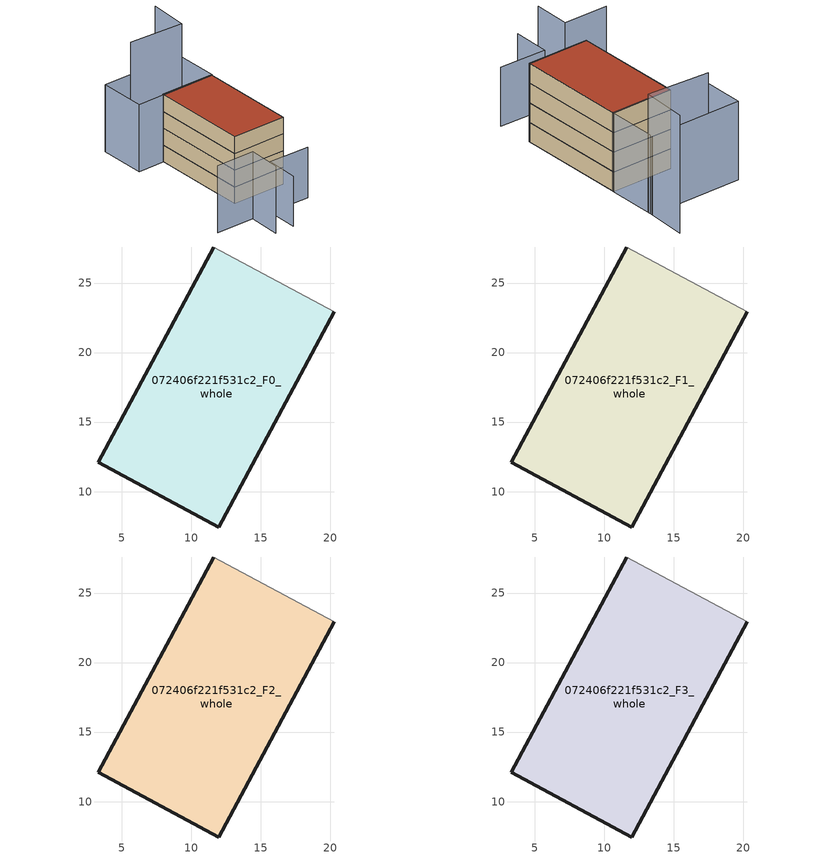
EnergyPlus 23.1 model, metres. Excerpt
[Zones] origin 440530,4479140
072406f221f531c2_F0_whole
 floor ground (EU_floor_Construction): 11.98,7.46 20.29,22.95 11.63,27.59 3.32,12.1 z0
 wall outside (EU_wall_Construction): 20.29,22.95 11.98,7.46 3.32,12.1 11.63,27.59 z0:3
 wall adiabatic (EU_wall_Construction): 11.63,27.59 20.29,22.95 z0:3
072406f221f531c2_F1_whole
 floor to 072406f221f531c2_F0_whole (EU_floor_Construction): 11.98,7.46 20.29,22.95 11.63,27.59 3.32,12.1 z3
 wall outside (EU_wall_Construction): 20.29,22.95 11.98,7.46 3.32,12.1 11.63,27.59 z3:6
 wall adiabatic (EU_wall_Construction): 11.63,27.59 20.29,22.95 z3:6
072406f221f531c2_F2_whole
 floor to 072406f221f531c2_F1_whole (EU_floor_Construction): 11.98,7.46 20.29,22.95 11.63,27.59 3.32,12.1 z6
 wall outside (EU_wall_Construction): 20.29,22.95 11.98,7.46 3.32,12.1 11.63,27.59 z6:9
 wall adiabatic (EU_wall_Construction): 11.63,27.59 20.29,22.95 z6:9
072406f221f531c2_F3_whole
 floor to 072406f221f531c2_F2_whole (EU_floor_Construction): 11.98,7.46 20.29,22.95 11.63,27.59 3.32,12.1 z9
 wall outside (EU_wall_Construction): 20.29,22.95 11.98,7.46 3.32,12.1 11.63,27.59 z9:12
 wall adiabatic (EU_wall_Construction): 11.63,27.59 20.29,22.95 z9:12
 roof outside (EU_roof_Construction): 20.29,22.95 11.98,7.46 3.32,12.1 11.63,27.59 z12
shading: 0.15,0.99 2.98,6 / 2.98,6 9.46,2.34 z0:9; -6.13,11.12 -0.06,7.74 / -0.06,7.74 -2.86,2.73 / 7.18,29.8 11.06,37.02 / 11.06,37.02 24.14,29.99 / 24.14,29.99 20.26,22.77 / 20.26,22.77 7.18,29.8 z0:12; 27.38,35.23 23.72,29.26 / 23.72,29.26 15.25,34.45 z0:18
[Building]
EU S2 Campaign: North Axis=0; Terrain=City; Solar Distribution=FullExterior
[Site:Location]
Madrid: Latitude=40.5; Longitude=-3.5; Time Zone=1; Elevation=609
[SizingPeriod:WeatherFileDays]
AnnualSizingPeriod: Begin Month=1; Begin Day of Month=1; End Month=12; End Day of Month=31; Day of Week for Start Day=Monday; Use Weather File Daylight Saving Period=No; Use Weather File Rain and Snow Indicators=No
[MATERIAL]
EU_InternalMass_Material: Roughness=MediumRough; Thickness=0.1; Conductivity=1; Density=1800; Specific Heat=900; Thermal Absorptance=0.9; Solar Absorptance=0.7; Visible Absorptance=0.7
[MATERIAL:NOMASS] Roughness=MediumRough; Thermal Absorptance=0.9; Solar Absorptance=0.7; Visible Absorptance=0.7
Name | Thermal Resistance
EU_wall_NoMass | 1.60022
EU_roof_NoMass | 1.57597
EU_floor_NoMass | 0.470652
[CONSTRUCTION]
EU_wall_Construction: EU_wall_NoMass
EU_roof_Construction: EU_roof_NoMass
EU_floor_Construction: EU_floor_NoMass
EU_InternalMass_Construction: EU_InternalMass_Material
[ZONE] Type=1; Multiplier=1; Ceiling Height=autocalculate; Floor Area=autocalculate; Part of Total Floor Area=Yes
Name | Volume
072406f221f531c2_F0_whole | 518.311
072406f221f531c2_F1_whole; 072406f221f531c2_F2_whole; 072406f221f531c2_F3_whole | 518.312
[INTERNALMASS] Construction=EU_InternalMass_Construction; Surface Area=172.77
Name | Zone or ZoneList
072406f221f531c2_F0_whole_EU_InternalMass | 072406f221f531c2_F0_whole
072406f221f531c2_F1_whole_EU_InternalMass | 072406f221f531c2_F1_whole
072406f221f531c2_F2_whole_EU_InternalMass | 072406f221f531c2_F2_whole
072406f221f531c2_F3_whole_EU_InternalMass | 072406f221f531c2_F3_whole
[OTHEREQUIPMENT] Fuel Type=Electricity; Design Level Calculation Method=Watts/Area; Power per Zone Floor Area=1; Fraction Latent=0; Fraction Radiant=0; Fraction Lost=0; Carbon Dioxide Generation Rate=0; EndUse Subcategory=EU_Step8_InternalGains
Name | Zone or ZoneList or Space or SpaceList | Schedule
EU_Step8_InternalGain_072406f221f531c2_F0_whole_f000 | 072406f221f531c2_F0_whole | EU_Step8_GainSchedule_072406f221f531c2_F0_whole_f000
EU_Step8_InternalGain_072406f221f531c2_F1_whole_f000 | 072406f221f531c2_F1_whole | EU_Step8_GainSchedule_072406f221f531c2_F1_whole_f000
EU_Step8_InternalGain_072406f221f531c2_F2_whole_f000 | 072406f221f531c2_F2_whole | EU_Step8_GainSchedule_072406f221f531c2_F2_whole_f000
EU_Step8_InternalGain_072406f221f531c2_F3_whole_f000 | 072406f221f531c2_F3_whole | EU_Step8_GainSchedule_072406f221f531c2_F3_whole_f000
[ZONEVENTILATION:DESIGNFLOWRATE] Schedule=EU_AlwaysOn; Design Flow Rate Calculation Method=AirChanges/Hour; Air Changes per Hour=0.480704; Ventilation Type=Natural; Fan Pressure Rise=0; Fan Total Efficiency=1; Constant Term Coefficient=1; Temperature Term Coefficient=0; Velocity Term Coefficient=0; Velocity Squared Term Coefficient=0; Minimum Indoor Temperature=-100; Maximum Indoor Temperature=100; Delta Temperature=-100; Minimum Outdoor Temperature=-100; Maximum Outdoor Temperature=100; Maximum Wind Speed=40
Name | Zone or ZoneList or Space or SpaceList
EU_ConstantAir_072406f221f531c2_F0_whole | 072406f221f531c2_F0_whole
EU_ConstantAir_072406f221f531c2_F1_whole | 072406f221f531c2_F1_whole
EU_ConstantAir_072406f221f531c2_F2_whole | 072406f221f531c2_F2_whole
EU_ConstantAir_072406f221f531c2_F3_whole | 072406f221f531c2_F3_whole
[HVACTEMPLATE:THERMOSTAT] Constant Heating Setpoint=20; Constant Cooling Setpoint=50
EU_HeatOnly_072406f221f531c2_F0_whole; EU_HeatOnly_072406f221f531c2_F1_whole; EU_HeatOnly_072406f221f531c2_F2_whole; EU_HeatOnly_072406f221f531c2_F3_whole
[HVACTEMPLATE:ZONE:IDEALLOADSAIRSYSTEM] System Availability Schedule=EU_AlwaysOn; Maximum Heating Supply Air Temperature=50; Minimum Cooling Supply Air Temperature=13; Maximum Heating Supply Air Humidity Ratio=0.0156; Minimum Cooling Supply Air Humidity Ratio=0.0077; Heating Limit=NoLimit; Cooling Limit=NoLimit; Heating Availability Schedule=EU_AlwaysOn; Cooling Availability Schedule=EU_CoolingOff; Dehumidification Control Type=ConstantSensibleHeatRatio; Cooling Sensible Heat Ratio=0.7; Dehumidification Setpoint=60; Humidification Control Type=None; Humidification Setpoint=30; Outdoor Air Method=None; Outdoor Air Flow Rate per Person=0.00944; Outdoor Air Flow Rate per Zone Floor Area=0; Outdoor Air Flow Rate per Zone=0; Demand Controlled Ventilation Type=None; Outdoor Air Economizer Type=NoEconomizer; Heat Recovery Type=None; Sensible Heat Recovery Effectiveness=0.7; Latent Heat Recovery Effectiveness=0.65
Name | Template Thermostat
072406f221f531c2_F0_whole | EU_HeatOnly_072406f221f531c2_F0_whole
072406f221f531c2_F1_whole | EU_HeatOnly_072406f221f531c2_F1_whole
072406f221f531c2_F2_whole | EU_HeatOnly_072406f221f531c2_F2_whole
072406f221f531c2_F3_whole | EU_HeatOnly_072406f221f531c2_F3_whole
[SIZING:ZONE] Zone Cooling Design Supply Air Temperature Input Method=SupplyAirTemperature; Zone Cooling Design Supply Air Temperature=13; Zone Heating Design Supply Air Temperature Input Method=SupplyAirTemperature; Zone Heating Design Supply Air Temperature=50; Zone Cooling Design Supply Air Humidity Ratio=0.008; Zone Heating Design Supply Air Humidity Ratio=0.008; Cooling Design Air Flow Method=DesignDay; Cooling Design Air Flow Rate=0; Cooling Minimum Air Flow per Zone Floor Area=0.000762; Cooling Minimum Air Flow=0; Cooling Minimum Air Flow Fraction=0.2; Heating Design Air Flow Method=DesignDay; Heating Design Air Flow Rate=0; Heating Maximum Air Flow per Zone Floor Area=0.002032; Heating Maximum Air Flow=0.141576; Heating Maximum Air Flow Fraction=0.3; Account for Dedicated Outdoor Air System=No; Dedicated Outdoor Air System Control Strategy=NeutralSupplyAir; Dedicated Outdoor Air Low Setpoint Temperature for Design=autosize; Dedicated Outdoor Air High Setpoint Temperature for Design=autosize; Zone Load Sizing Method=Sensible Load Only No Latent Load; Zone Latent Cooling Design Supply Air Humidity Ratio Input Method=HumidityRatioDifference; Zone Cooling Design Supply Air Humidity Ratio Difference=0.005; Zone Latent Heating Design Supply Air Humidity Ratio Input Method=HumidityRatioDifference; Zone Humidification Design Supply Air Humidity Ratio Difference=0.005
072406f221f531c2_F0_whole; 072406f221f531c2_F1_whole; 072406f221f531c2_F2_whole; 072406f221f531c2_F3_whole
[SCHEDULE:CONSTANT]
Name | Hourly Value
EU_AlwaysOn | 1
EU_CoolingOff | 0
[SCHEDULE:FILE] Column Number=1; Rows to Skip at Top=0; Number of Hours of Data=8760; Column Separator=Comma; Interpolate to Timestep=No; Minutes per Item=60; Adjust Schedule for Daylight Savings=Yes
Name | File
EU_Step8_GainSchedule_072406f221f531c2_F0_whole_f000 | ../../schedules/072406f221f531c2/072406f221f531c2_F0_whole_f000_gain.csv
EU_Step8_GainSchedule_072406f221f531c2_F1_whole_f000 | ../../schedules/072406f221f531c2/072406f221f531c2_F1_whole_f000_gain.csv
EU_Step8_GainSchedule_072406f221f531c2_F2_whole_f000 | ../../schedules/072406f221f531c2/072406f221f531c2_F2_whole_f000_gain.csv
EU_Step8_GainSchedule_072406f221f531c2_F3_whole_f000 | ../../schedules/072406f221f531c2/072406f221f531c2_F3_whole_f000_gain.csv
